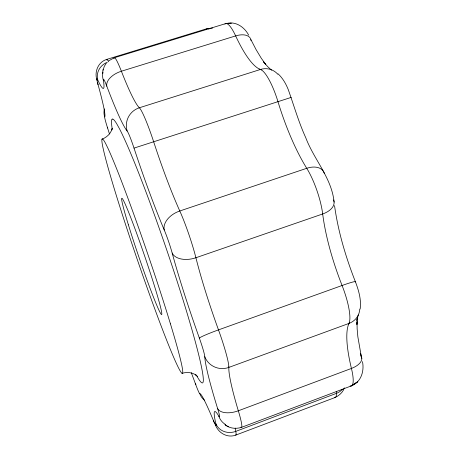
<?xml version="1.0" encoding="UTF-8"?>
<svg xmlns="http://www.w3.org/2000/svg" width="459" height="459" viewBox="0 0 459 459"><rect width="100%" height="100%" fill="white"/><g stroke="black" fill="none" stroke-linecap="round" stroke-linejoin="round"><path stroke-width="0.69" d="M360.16 308.993C361.44 299.675 358.686 290.432 355.432 281.797M103.017 70.204L104.359 66.205L106.247 63.262M102.5 73.52L103.12 69.487M111.841 130.035L112.128 128.52C110.854 133.626 106.804 137.361 101.99 139.197M358.301 314.977L356.723 320.474L357.613 317.301L356.913 324.553L357.016 321.598L357.136 328.816L357.865 336.866L361.044 355.025M344.359 387.838C342.993 392.284 339.396 395.348 335.363 397.391M348.697 324.065L349.196 322.924M351.778 385.669C361.256 381.865 364.406 370.861 362.478 361.617M351.198 385.956L357.469 381.899L351.198 385.956L241.451 427.381C236.006 429.096 229.93 428.545 225.352 424.954M108.645 60.84L114.44 57.702L225.771 23.581L231.25 23.237L226.419 23.552C235.668 20.873 244.538 27.207 248.675 35.131M334.875 397.586L235.777 435.092C227.417 438.311 218.203 432.952 215.391 424.81M290.822 97.486L291.126 97.417L134.017 148.108A18.458 1.417 71.7 0 0 127.166 131.056A122.169 9.375 72.4 0 1 106.809 86.223A17.126 1.182 71.9 0 0 103.476 80.658M182.062 373.328C186.997 371.836 192.493 372.306 196.63 375.565L195.5 374.624L197.72 376.73M212.586 28.074L207.244 28.601L106.735 59.395C98.077 62.022 94.164 71.914 96.964 80.118M259.387 69.028L261.366 69.883M224.893 424.661L228.381 426.813M271.573 70.17L267.666 66.624L263.638 61.931L265.48 64.14L261.246 58.184L256.042 49.543L250.889 39.577M278.074 73.836C282.704 78.105 285.871 83.67 288.206 89.465C293.949 105.541 298.597 122.031 305.711 137.602C313.99 159.629 331.685 177.897 334.1 202.058M108.588 61.781L108.089 60.869A30.971 2.456 72 0 0 106.477 59.951M355.329 281.591C345.753 257.097 338.151 231.703 334.536 205.609M170.432 323.847L166.892 312.344A124.366 5.869 71.1 0 0 154.327 273.478A123.046 5.818 71.1 0 0 147.7 253.85A124.039 5.858 71.1 0 0 120.562 178.763A123.018 5.812 71.1 0 0 116.965 169.601A124.395 5.869 71.1 0 0 108.02 148.446L105.897 144.063A124.435 5.875 71.1 0 0 102.219 138.934A122.949 5.806 71.1 0 0 101.858 140.488A124.188 5.864 71.1 0 0 103.011 147.867L104.032 152.319A123.821 5.847 71.1 0 0 110.883 177.426A124.521 5.881 71.1 0 0 118.921 203.785L121.968 213.389A124.527 5.887 71.1 0 0 131.894 243.637A122.765 5.789 71.1 0 0 136.874 258.348A124.091 5.858 71.1 0 0 158.028 317.691A122.788 5.789 71.1 0 0 161.212 326.148A124.504 5.881 71.1 0 0 170.283 349.219L172.911 355.536A124.469 5.881 71.1 0 0 179.217 369.197A122.869 5.801 71.1 0 0 181.19 372.461A124.062 5.858 71.1 0 0 180.244 358.588A122.983 5.812 71.1 0 0 178.528 351.927A124.383 5.869 71.1 0 0 170.432 323.847M360.533 353.757L361.394 356.752M360.55 353.849L361.812 358.381M228.823 366.494L228.829 367.424A102.259 10.178 69.6 0 0 238.324 410.782L239.053 413.226A34.632 3.087 70.2 0 1 240.958 427.168M324.312 173.404A19.06 12.112 -31.4 0 0 306.744 168.298L179.796 210.985A19.335 12.743 -24 0 0 164.253 230.011A18.98 1.532 71.2 0 1 172.171 253.035A132.995 12.284 70.6 0 0 199.372 338.117A18.544 1.434 70.6 0 1 204.754 356.643A123.517 9.656 69.9 0 0 217.635 408.585A17.27 1.205 70.4 0 1 218.782 416.089A106.368 6.874 69.9 0 0 215.862 423.72A15.508 13.959 -12.9 0 0 235.771 431.385L336.51 393.323A15.394 13.345 4.9 0 0 342.259 389.473M250.975 40.484A16.949 9.329 -26.6 0 0 235.651 35.905L121.388 71.225A17.167 9.759 -20.7 0 0 106.804 86.212M336.545 391.366A86.717 17.763 67.2 0 0 336.499 393.3L336.464 394.545A30.736 6.128 68.8 0 1 334.313 397.563M235.197 428.104A88.18 7.264 69.6 0 0 235.765 431.374L235.978 432.533A31.281 2.502 70.2 0 1 235.501 434.948M333.578 199.923A19.071 11.268 -7.7 0 1 322.683 213.969L195.913 257.74A19.347 11.854 -14.3 0 1 172.182 253.052M355.249 281.987A18.572 1.188 -20.7 0 0 342.087 285.498L218.49 329.883A18.859 1.245 -20.2 0 0 199.372 338.117M359.776 309.125A18.486 17.081 24.5 0 1 348.983 323.417L228.829 367.424A18.595 18.079 3.1 0 1 204.766 356.677M360.975 356.029A17.109 8.675 -12.1 0 1 351.433 368.439L238.33 410.788A17.333 9.071 -17.4 0 1 217.641 408.59M277.787 74.232A18.394 17.201 -68.6 0 0 260.46 69.464L139.364 107.767A18.486 18.211 -52.7 0 0 127.154 131.027M259.387 69.034A98.932 23.948 75.2 0 1 236.345 37.386L235.128 34.798A33.668 7.384 73.6 0 0 224.927 24.086M348.697 324.06A99.987 24.643 67.1 0 0 350.722 365.427L351.996 370.889A33.966 7.528 68.7 0 1 350.165 385.95M206.584 29.072A30.449 6.019 73.4 0 1 209 29.112M349.196 322.912A36.381 8.928 69.4 0 0 343.229 288.516L341.307 283.507A107.199 31.114 69.3 0 1 323.113 217.141L322.304 211.312A37.231 9.53 71.2 0 0 308.064 170.507L306.744 168.298A107.263 30.839 73.3 0 1 277.999 101.772L277.041 98.708A36.244 8.824 72.9 0 0 261.372 69.894M164.259 230.022A132.559 12.123 71.8 0 1 134.017 148.114M109.483 133.976A76.55 3.959 71.6 0 0 107.584 127.992A13.959 0.803 71.6 0 1 104.715 116.93A88.002 4.911 72 0 0 98.088 84.76A15.445 0.958 71.8 0 1 97.807 80.136A104.692 6.661 72.3 0 0 103.47 80.641A16.874 15.732 2.2 0 1 103.023 72.149M97.801 80.113A15.348 14.143 -25.6 0 1 107.274 62.246M98.088 84.754A15.044 9.364 -13.1 0 1 97.641 82.19M104.704 116.907A14.086 13.81 50.3 0 1 104.428 108.909M107.584 127.986A13.65 2.559 -16.8 0 1 107.658 127.223M191.305 372.725A77.347 4.016 70.6 0 1 195.35 383.586A14.08 0.815 70.6 0 0 199.734 393.627M195.941 384.298A13.753 3.15 -21.2 0 1 195.35 383.586M204.49 400.202A14.206 13.936 87 0 1 199.745 393.65A89.339 5.032 70.2 0 1 213.492 420.679A15.193 10 -25.2 0 0 214.783 423.152M215.856 423.709A15.595 0.975 70.4 0 1 213.492 420.673M225.581 424.569A17.058 16.174 -44.7 0 1 218.794 416.118M114.033 58.534A34.339 3.029 72.1 0 1 120.493 68.976L121.388 71.225A101.152 9.886 72.7 0 0 139.364 107.785L139.869 108.335A37.007 3.632 71.8 0 1 152.675 138.796L153.708 141.911A109.661 12.754 72 0 0 179.796 210.997L180.835 213.343A38.045 3.924 71.2 0 1 195.23 255.118L195.913 257.74A110.017 12.921 70.4 0 0 218.49 329.883L219.603 332.987A37.179 3.678 70.5 0 1 228.817 366.483M196.785 375.881A140.075 9.203 71.1 0 0 197.898 377.82A138.262 9.077 71.1 0 0 200.554 381.687A139.444 9.157 71.1 0 0 203.308 378.95A139.869 9.186 71.1 0 0 201.467 366.884A138.4 9.094 71.1 0 0 199.82 359.437A139.966 9.186 71.1 0 0 191.369 327.651L187.513 314.541A139.943 9.186 71.1 0 0 173.473 270.053A138.486 9.105 71.1 0 0 165.917 247.556A139.829 9.174 71.1 0 0 153.254 211.622A138.756 9.117 71.1 0 0 145.801 191.478A139.829 9.18 71.1 0 0 134.332 162.119A138.446 9.1 71.1 0 0 130.075 151.86A139.978 9.186 71.1 0 0 119.397 128.606L116.821 123.959A140.029 9.191 71.1 0 0 112.151 119.162M112.151 119.162A138.354 9.082 71.1 0 0 111.514 121.371A139.76 9.18 71.1 0 0 112.254 129.145M128.394 224.83A61.449 2.88 71.1 0 0 161.361 314.444A61.449 2.88 71.1 0 0 135.353 229.798A61.449 2.88 71.1 0 0 128.394 224.83"/></g></svg>
